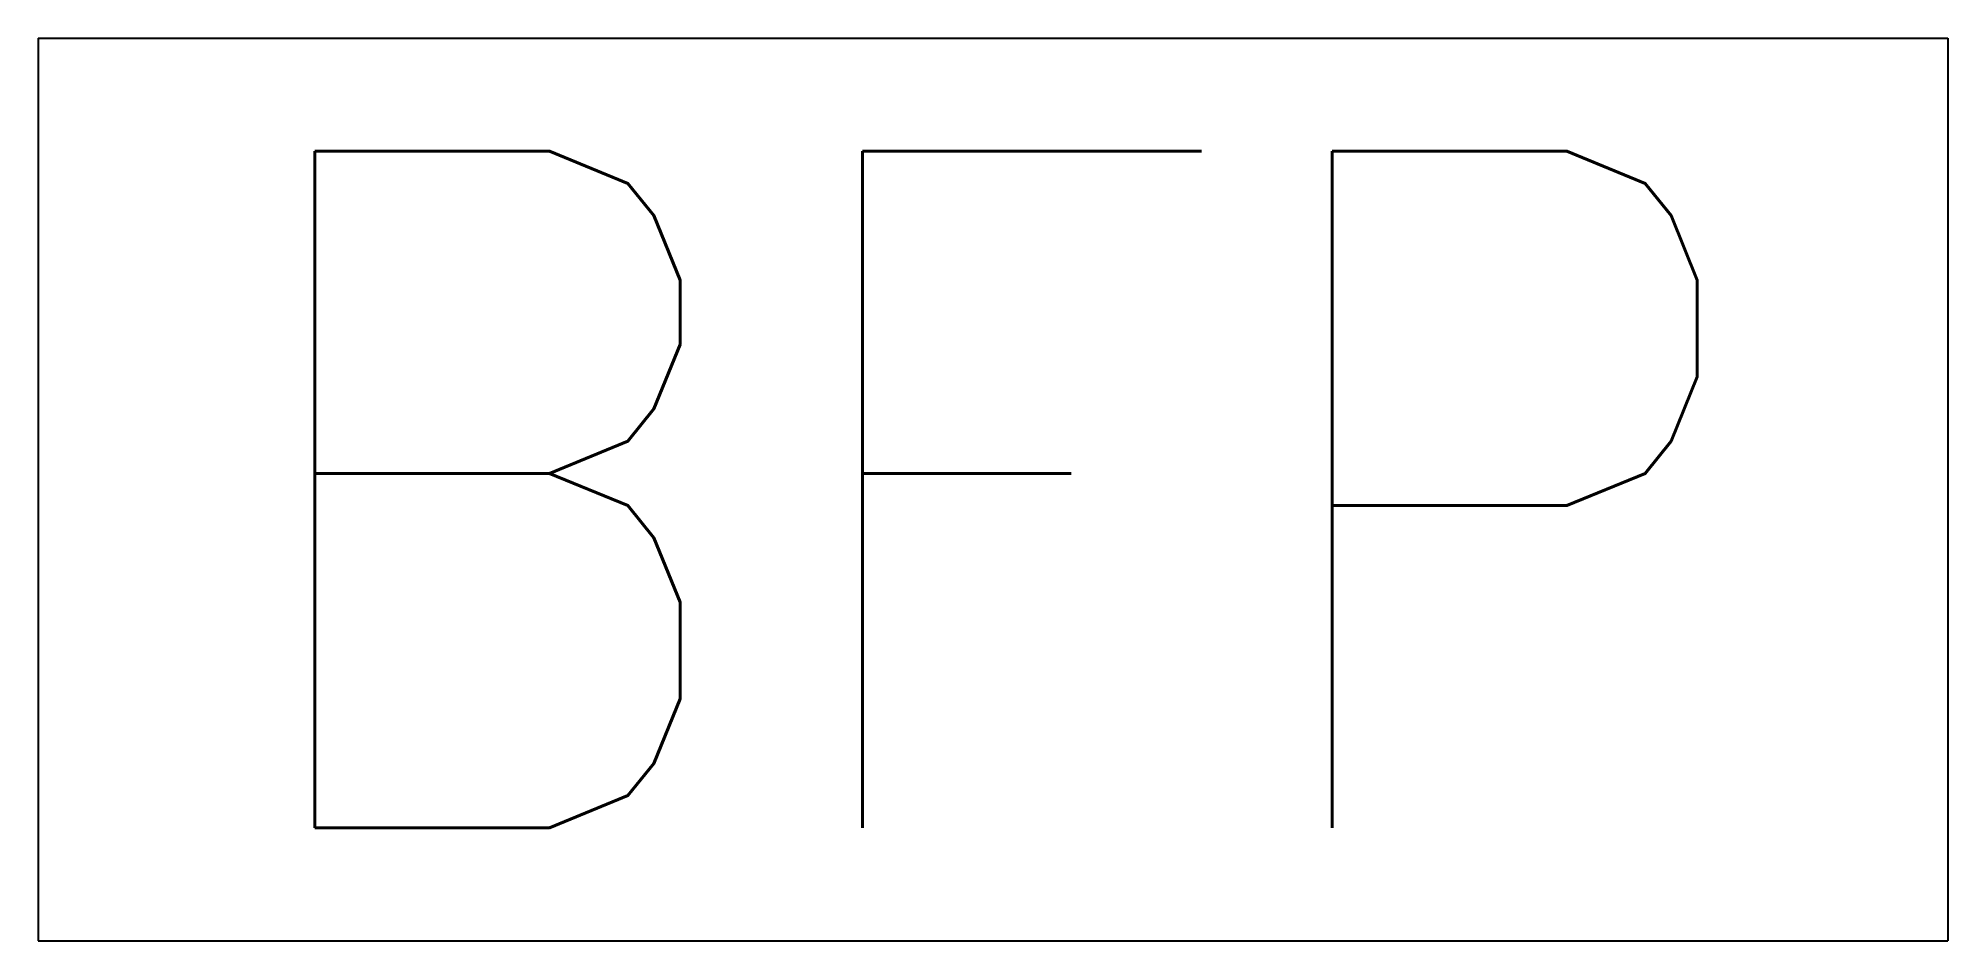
# Model space of a CAD drawing. Extents: x 958.194 to 958.392, y 1005.227 to 1005.321.
import ezdxf
from ezdxf.enums import TextEntityAlignment as Align

# ---------------------------------------------------------------- set-up
doc = ezdxf.new("R2010")
doc.units = 0
doc.header["$LTSCALE"] = 96
doc.header["$MEASUREMENT"] = 0
doc.layers.get('0').update_dxf_attribs({"linetype": 'CONTINUOUS'})
doc.styles.add('ROMANS', font='romans.shx', dxfattribs={"width": 0.9, "height": 9})

msp = doc.modelspace()

# ---------------------------------------------------------------- linework, layer by layer
for p, q in [((958.19365, 1005.32051), (958.39221, 1005.32051)), ((958.19365, 1005.32051), (958.19365, 1005.22672)), ((958.39221, 1005.32051), (958.39221, 1005.22672)), ((958.19365, 1005.22672), (958.39221, 1005.22672))]:
    msp.add_line(p, q)

# ---------------------------------------------------------------- texts
at = {"color": 1, "style": 'ROMANS', "width": 0.9}
msp.add_text('BFP', height=0.070312, dxfattribs=at).set_placement((958.29293, 1005.27362), align=Align.MIDDLE)

doc.saveas('drawing.dxf')
